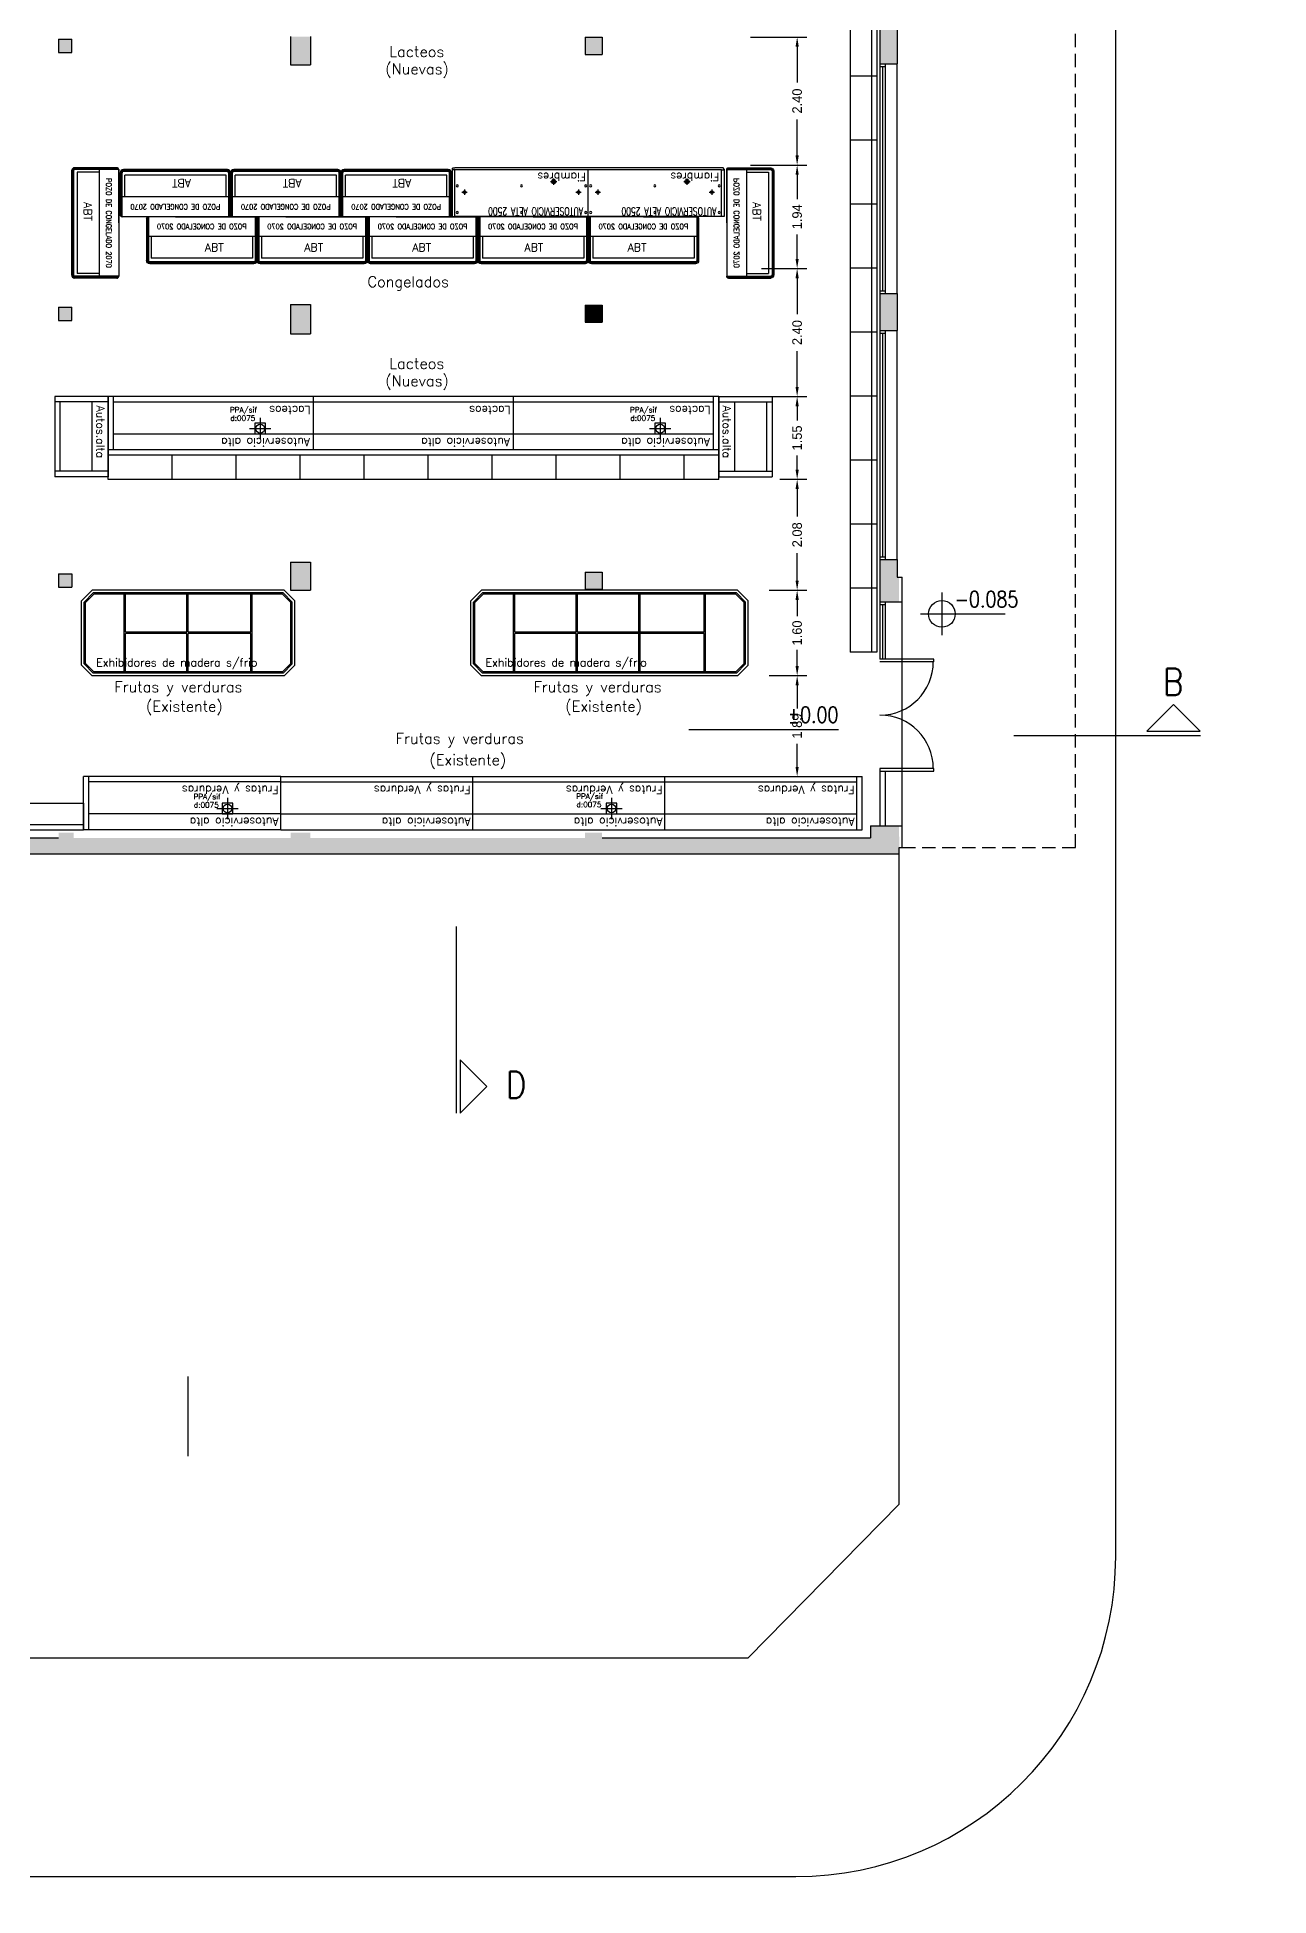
# Model space of a CAD drawing. Header units: metres. Extents: x 95 to 486, y 2972 to 3465.
# Drawn here: x 220.64 to 243.74, y 3177.5 to 3212.34 of the extents above; entities that cross this region are included whole.
import ezdxf
from ezdxf.enums import TextEntityAlignment as Align

# ---------------------------------------------------------------- set-up
doc = ezdxf.new("R2010")
doc.units = ezdxf.units.M
doc.linetypes.add('HIDDEN', pattern=[0.375, 0.25, -0.125])
for name, color, linetype in [('0_HOJA-CARATULA', 7, 'Continuous'), ('0_MUROS', 7, 'Continuous'), ('0_PUERTAS-VENTANAS', 3, 'Continuous'), ('C_COTAS', 5, 'Continuous'), ('E_EQUIPAMIENTO', 1, 'Continuous'), ('E_EXHIBIDORAS', 1, 'Continuous'), ('E_GONDOLAS', 1, 'Continuous'), ('I_CAÑEROS', 6, 'Continuous'), ('I_DESAGUES', 224, 'Continuous'), ('T_TEXTOS', 3, 'Continuous'), ('T_TEXTOS-EQUIPAMIENTO', 5, 'Continuous')]:
    doc.layers.add(name, color=color, linetype=linetype)
doc.styles.add('ROMANS', font='romans.shx', dxfattribs={"width": 0.8, "height": 0.15})
doc.styles.add('ROMANS20', font='romans.shx', dxfattribs={"width": 0.9, "height": 2})
doc.dimstyles.new('STANDARD$0', dxfattribs={"dimtxt": 0.2, "dimasz": 0.18, "dimexe": 0.18, "dimexo": 0.0625, "dimgap": 0.09, "dimtad": 0, "dimzin": 0, "dimdsep": 46, "dimtxsty": 'ROMANS', "dimblk": 'OBLIQUE', "dimsah": 1, "dimcen": 0.09, "dimse1": 1, "dimse2": 1, "dimadec": 0, "dimazin": 0, "dimtfac": 1, "dimtofl": 0, "dimtmove": 0, "dimatfit": 3, "dimldrblk": 'OBLIQUE', "dimfxl": 1, "dimtolj": 1, "dimtzin": 0, "dimarcsym": 0})

# ---------------------------------------------------------------- blocks, each defined once
blk = doc.blocks.new('*D181')
at = {"layer": 'C_COTAS', "color": 0, "lineweight": -2, "transparency": 16777216}
for p, q in [((234.02, 3212.344), (235.073, 3212.344)), ((234.893, 3212.164), (234.893, 3211.489)), ((234.893, 3210.124), (234.893, 3210.799)), ((234.02, 3209.944), (235.073, 3209.944))]:
    blk.add_line(p, q, dxfattribs=at)
at = {"layer": 'C_COTAS', "color": 0, "transparency": 16777216}
for points in [[(234.863, 3212.164), (234.923, 3212.164), (234.893, 3212.344)], [(234.863, 3210.124), (234.923, 3210.124), (234.893, 3209.944)]]:
    blk.add_solid(points, dxfattribs=at)
at = {"layer": 'DEFPOINTS', "color": 0, "transparency": 16777216}
for p in [(233.957, 3212.344), (233.957, 3209.944), (234.893, 3209.944)]:
    blk.add_point(p, dxfattribs=at)
at = {"layer": 'C_COTAS', "color": 0, "transparency": 16777216, "insert": (234.893, 3211.144), "char_height": 0.18, "attachment_point": 5, "rotation": 90}
blk.add_mtext('\\A1;2.40', dxfattribs=at)
blk = doc.blocks.new('*D182')
at = {"layer": 'C_COTAS', "color": 0, "lineweight": -2, "transparency": 16777216}
for p, q in [((234.225, 3209.944), (235.073, 3209.944)), ((234.893, 3209.764), (234.893, 3209.304)), ((234.893, 3208.184), (234.893, 3208.644)), ((234.225, 3208.004), (235.073, 3208.004))]:
    blk.add_line(p, q, dxfattribs=at)
at = {"layer": 'C_COTAS', "color": 0, "transparency": 16777216}
for points in [[(234.863, 3209.764), (234.923, 3209.764), (234.893, 3209.944)], [(234.863, 3208.184), (234.923, 3208.184), (234.893, 3208.004)]]:
    blk.add_solid(points, dxfattribs=at)
at = {"layer": 'DEFPOINTS', "color": 0, "transparency": 16777216}
for p in [(234.162, 3209.944), (234.162, 3208.004), (234.893, 3208.004)]:
    blk.add_point(p, dxfattribs=at)
at = {"layer": 'C_COTAS', "color": 0, "transparency": 16777216, "insert": (234.893, 3208.974), "char_height": 0.18, "attachment_point": 5, "rotation": 90}
blk.add_mtext('\\A1;1.94', dxfattribs=at)
blk = doc.blocks.new('*D183')
at = {"layer": 'C_COTAS', "color": 0, "lineweight": -2, "transparency": 16777216}
for p, q in [((234.225, 3208.004), (235.073, 3208.004)), ((234.893, 3207.824), (234.893, 3207.149)), ((234.893, 3205.784), (234.893, 3206.459)), ((234.02, 3205.604), (235.073, 3205.604))]:
    blk.add_line(p, q, dxfattribs=at)
at = {"layer": 'C_COTAS', "color": 0, "transparency": 16777216}
for points in [[(234.863, 3207.824), (234.923, 3207.824), (234.893, 3208.004)], [(234.863, 3205.784), (234.923, 3205.784), (234.893, 3205.604)]]:
    blk.add_solid(points, dxfattribs=at)
at = {"layer": 'DEFPOINTS', "color": 0, "transparency": 16777216}
for p in [(234.162, 3208.004), (233.957, 3205.604), (234.893, 3205.604)]:
    blk.add_point(p, dxfattribs=at)
at = {"layer": 'C_COTAS', "color": 0, "transparency": 16777216, "insert": (234.893, 3206.804), "char_height": 0.18, "attachment_point": 5, "rotation": 90}
blk.add_mtext('\\A1;2.40', dxfattribs=at)
blk = doc.blocks.new('*D184')
at = {"layer": 'C_COTAS', "color": 0, "lineweight": -2, "transparency": 16777216}
for p, q in [((234.57, 3204.054), (235.073, 3204.054)), ((234.893, 3203.874), (234.893, 3203.359)), ((234.893, 3202.154), (234.893, 3202.669)), ((234.37, 3201.974), (235.073, 3201.974))]:
    blk.add_line(p, q, dxfattribs=at)
at = {"layer": 'C_COTAS', "color": 0, "transparency": 16777216}
for points in [[(234.863, 3203.874), (234.923, 3203.874), (234.893, 3204.054)], [(234.863, 3202.154), (234.923, 3202.154), (234.893, 3201.974)]]:
    blk.add_solid(points, dxfattribs=at)
at = {"layer": 'DEFPOINTS', "color": 0, "transparency": 16777216}
for p in [(234.507, 3204.054), (234.307, 3201.974), (234.893, 3201.974)]:
    blk.add_point(p, dxfattribs=at)
at = {"layer": 'C_COTAS', "color": 0, "transparency": 16777216, "insert": (234.893, 3203.014), "char_height": 0.18, "attachment_point": 5, "rotation": 90}
blk.add_mtext('\\A1;2.08', dxfattribs=at)
blk = doc.blocks.new('*D185')
at = {"layer": 'C_COTAS', "color": 0, "lineweight": -2, "transparency": 16777216}
for p, q in [((234.37, 3200.374), (235.073, 3200.374)), ((234.893, 3200.194), (234.893, 3199.759)), ((234.893, 3198.664), (234.893, 3199.099)), ((234.37, 3198.484), (235.073, 3198.484))]:
    blk.add_line(p, q, dxfattribs=at)
at = {"layer": 'C_COTAS', "color": 0, "transparency": 16777216}
for points in [[(234.863, 3200.194), (234.923, 3200.194), (234.893, 3200.374)], [(234.863, 3198.664), (234.923, 3198.664), (234.893, 3198.484)]]:
    blk.add_solid(points, dxfattribs=at)
at = {"layer": 'DEFPOINTS', "color": 0, "transparency": 16777216}
for p in [(234.307, 3200.374), (234.307, 3198.484), (234.893, 3198.484)]:
    blk.add_point(p, dxfattribs=at)
at = {"layer": 'C_COTAS', "color": 0, "transparency": 16777216, "insert": (234.893, 3199.429), "char_height": 0.18, "attachment_point": 5, "rotation": 90}
blk.add_mtext('\\A1;1.89', dxfattribs=at)
blk = doc.blocks.new('*D186')
at = {"layer": 'C_COTAS', "color": 0, "lineweight": -2, "transparency": 16777216}
for p, q in [((234.37, 3201.974), (235.073, 3201.974)), ((234.893, 3201.794), (234.893, 3201.489)), ((234.893, 3200.554), (234.893, 3200.859)), ((234.37, 3200.374), (235.073, 3200.374))]:
    blk.add_line(p, q, dxfattribs=at)
at = {"layer": 'C_COTAS', "color": 0, "transparency": 16777216}
for points in [[(234.863, 3201.794), (234.923, 3201.794), (234.893, 3201.974)], [(234.863, 3200.554), (234.923, 3200.554), (234.893, 3200.374)]]:
    blk.add_solid(points, dxfattribs=at)
at = {"layer": 'DEFPOINTS', "color": 0, "transparency": 16777216}
for p in [(234.307, 3201.974), (234.307, 3200.374), (234.893, 3200.374)]:
    blk.add_point(p, dxfattribs=at)
at = {"layer": 'C_COTAS', "color": 0, "transparency": 16777216, "insert": (234.893, 3201.174), "char_height": 0.18, "attachment_point": 5, "rotation": 90}
blk.add_mtext('\\A1;1.60', dxfattribs=at)
blk = doc.blocks.new('*D188')
at = {"layer": 'C_COTAS', "color": 0, "lineweight": -2, "transparency": 16777216}
for p, q in [((234.02, 3205.604), (235.073, 3205.604)), ((234.893, 3205.424), (234.893, 3205.159)), ((234.893, 3204.234), (234.893, 3204.499)), ((234.57, 3204.054), (235.073, 3204.054))]:
    blk.add_line(p, q, dxfattribs=at)
at = {"layer": 'C_COTAS', "color": 0, "transparency": 16777216}
for points in [[(234.863, 3205.424), (234.923, 3205.424), (234.893, 3205.604)], [(234.863, 3204.234), (234.923, 3204.234), (234.893, 3204.054)]]:
    blk.add_solid(points, dxfattribs=at)
at = {"layer": 'DEFPOINTS', "color": 0, "transparency": 16777216}
for p in [(233.957, 3205.604), (234.507, 3204.054), (234.893, 3204.054)]:
    blk.add_point(p, dxfattribs=at)
at = {"layer": 'C_COTAS', "color": 0, "transparency": 16777216, "insert": (234.893, 3204.829), "char_height": 0.18, "attachment_point": 5, "rotation": 90}
blk.add_mtext('\\A1;1.55', dxfattribs=at)
blk = doc.blocks.new('Pozo de congelado')
at = {"layer": 'E_EXHIBIDORAS'}
for p, q in [((-83.47, 76.434), (-83.47, 75.646)), ((-83.452, 76.434), (-83.452, 75.646)), ((-83.435, 76.469), (-81.435, 76.469)), ((-81.417, 76.434), (-81.417, 75.646)), ((-81.4, 76.434), (-81.4, 75.646)), ((-83.41, 75.604), (-81.46, 75.604)), ((-83.41, 75.586), (-81.46, 75.586))]:
    blk.add_line(p, q, dxfattribs=at)
at = {"layer": 'E_EXHIBIDORAS', "color": 2}
for p, q in [((-83.435, 76.469), (-83.435, 75.646)), ((-81.435, 76.469), (-81.435, 75.646)), ((-83.435, 76.099), (-81.435, 76.099)), ((-83.385, 76.099), (-83.385, 75.689)), ((-81.485, 76.099), (-81.485, 75.689)), ((-83.41, 75.621), (-81.46, 75.621)), ((-83.385, 75.689), (-81.485, 75.689))]:
    blk.add_line(p, q, dxfattribs=at)
at = {"layer": 'E_EXHIBIDORAS'}
for centre, radius, start, end in [((-83.435, 76.434), 0.035, 90, 180), ((-83.435, 76.434), 0.0175, 90, 180), ((-81.435, 76.434), 0.035, 0, 90), ((-81.435, 76.434), 0.0175, 0, 90), ((-83.41, 75.646), 0.06, 180, 270), ((-83.41, 75.646), 0.0425, 180, 270), ((-81.46, 75.646), 0.0425, 270, 0), ((-81.46, 75.646), 0.06, 270, 0)]:
    blk.add_arc(centre, radius, start, end, dxfattribs=at)
at = {"layer": 'E_EXHIBIDORAS', "color": 2}
for centre, start, end in [((-83.41, 75.646), 180, 270), ((-81.46, 75.646), 270, 0)]:
    blk.add_arc(centre, 0.025, start, end, dxfattribs=at)
at = {"layer": 'E_GONDOLAS'}
for q in [(-83.435, 76.469), (-83.435, 76.469), (-81.435, 76.469), (-81.435, 76.469)]:
    blk.add_line((-82.435, 76.469), q, dxfattribs=at)
at = {"layer": 'E_EXHIBIDORAS', "color": 5, "style": 'ROMANS20', "width": 0.9}
blk.add_text('POZO DE CONGELADO 2070', height=0.1, dxfattribs=at).set_placement((-82.435, 76.284), align=Align.MIDDLE)
blk = doc.blocks.new('Pozos de congelado autocontenido')
at = {"layer": 'I_CAÑEROS', "rotation": 90}
blk.add_blockref('Pozo de congelado', (2039.687, 1520.811), dxfattribs=at)
blk = doc.blocks.new('h250')
at = {"layer": 'E_EXHIBIDORAS'}
blk.add_hatch(color=256, dxfattribs=at).paths.add_polyline_path([(1482699.124, 4422584.561, 1), (1482699.044, 4422584.561, 1)])
blk.add_hatch(color=256, dxfattribs=at).paths.add_polyline_path([(1482699.124, 4422584.561, 1), (1482699.044, 4422584.561, 1)])
blk.add_hatch(color=256, dxfattribs=at).paths.add_polyline_path([(1482699.124, 4422584.561, 1), (1482699.044, 4422584.561, 1)])
for p, q in [((1482698.437, 4422585.216), (1482700.937, 4422585.216)), ((1482698.437, 4422585.216), (1482698.437, 4422584.338)), ((1482700.937, 4422585.216), (1482700.937, 4422584.338)), ((1482699.144, 4422584.561), (1482699.024, 4422584.561)), ((1482699.084, 4422584.501), (1482699.084, 4422584.621)), ((1482698.437, 4422584.338), (1482700.937, 4422584.338)), ((1482698.437, 4422584.301), (1482700.937, 4422584.301))]:
    blk.add_line(p, q, dxfattribs=at)
at = {"layer": 'E_EXHIBIDORAS', "color": 5}
for p, q in [((1482698.665, 4422584.76), (1482698.565, 4422584.76)), ((1482698.615, 4422584.71), (1482698.615, 4422584.81)), ((1482700.808, 4422584.76), (1482700.708, 4422584.76)), ((1482700.758, 4422584.71), (1482700.758, 4422584.81))]:
    blk.add_line(p, q, dxfattribs=at)
for points in [[(1482698.462, 4422585.139, 1), (1482698.502, 4422585.139, 1)], [(1482699.667, 4422585.139, 1), (1482699.707, 4422585.139, 1)], [(1482700.871, 4422585.139, 1), (1482700.911, 4422585.139, 1)], [(1482698.462, 4422584.641, 1), (1482698.502, 4422584.641, 1)], [(1482699.667, 4422584.641, 1), (1482699.707, 4422584.641, 1)], [(1482700.871, 4422584.641, 1), (1482700.911, 4422584.641, 1)]]:
    blk.add_lwpolyline(points, format="xyb", close=True, dxfattribs=at)
for centre in [(1482698.615, 4422584.76), (1482700.758, 4422584.76)]:
    blk.add_circle(centre, 0.025, dxfattribs=at)
at = {"layer": 'E_EXHIBIDORAS'}
blk.add_circle((1482699.084, 4422584.561), 0.04, dxfattribs=at)
blk.add_circle((1482699.084, 4422584.561), 0.04, dxfattribs=at)
blk.add_circle((1482699.084, 4422584.561), 0.04, dxfattribs=at)
at = {"layer": 'E_EXHIBIDORAS', "color": 5, "style": 'ROMANS20', "width": 0.7}
blk.add_text('AUTOSERVICIO ALTA 2500', height=0.15, dxfattribs=at).set_placement((1482698.532, 4422585.044))
blk = doc.blocks.new('Autoservicio alta 2500 cuerpo')
at = {"layer": 'E_EXHIBIDORAS'}
blk.add_blockref('h250', (-1482700.937, -4422585.216), dxfattribs=at)
blk = doc.blocks.new('autoservicio alta lateral')
at = {"layer": 'E_EXHIBIDORAS'}
for p, q in [((-0.052, 0), (0, 0)), ((-0.052, -0.885), (-0.052, 0)), ((0, -0.877), (-0.052, -0.877)), ((-0.052, -0.885), (-0.03, -0.914)), ((-0.03, -0.914), (0, -0.914))]:
    blk.add_line(p, q, dxfattribs=at)

msp = doc.modelspace()

# ---------------------------------------------------------------- hatches: boundary and pattern name
at = {"layer": '0_MUROS'}
h = msp.add_hatch(color=256, dxfattribs=at)
h.paths.add_polyline_path([(221.2961, 3217.3136), (221.0461, 3217.3136), (221.0461, 3217.0636), (221.2961, 3217.0636)])
h.paths.add_polyline_path([(231.2361, 3212.3386), (230.9161, 3212.3386), (230.9161, 3212.0186), (231.2361, 3212.0186)])
h.paths.add_polyline_path([(221.2961, 3212.3036), (221.0461, 3212.3036), (221.0461, 3212.0536), (221.2961, 3212.0536)])
h.paths.add_polyline_path([(221.2961, 3207.2836), (221.0461, 3207.2836), (221.0461, 3207.0336), (221.2961, 3207.0336)])
h = msp.add_hatch(color=256, dxfattribs=at)
h.paths.add_polyline_path([(236.7661, 3217.5386), (236.4461, 3217.5386), (236.4461, 3216.8386), (236.7661, 3216.8386)])
h.paths.add_polyline_path([(236.7661, 3212.5386), (236.4461, 3212.5386), (236.4461, 3211.8386), (236.7661, 3211.8386)])
h.paths.add_polyline_path([(236.7661, 3207.5386), (236.4461, 3207.5386), (236.4461, 3206.8436), (236.7661, 3206.8436)])
h.paths.add_polyline_path([(236.8017, 3202.2186), (236.7661, 3202.2186), (236.7661, 3202.5486), (236.4461, 3202.5486), (236.4461, 3201.7586), (236.8021, 3201.7586)])
h = msp.add_hatch(color=256, dxfattribs=at)
h.paths.add_polyline_path([(225.7661, 3212.3536), (225.3961, 3212.3536), (225.3961, 3211.8236), (225.7661, 3211.8236)])
h.paths.add_polyline_path([(225.3961, 3207.1136), (225.3961, 3206.7811), (225.7318, 3206.7811), (225.7318, 3207.1136)])
h.paths.add_polyline_path([(225.7318, 3207.2136), (225.7318, 3207.3336), (225.3961, 3207.3336), (225.3961, 3207.2136)])
h.paths.add_polyline_path([(225.7661, 3207.1136), (225.7318, 3207.1136), (225.7318, 3206.7811), (225.7661, 3206.7811)])
h.paths.add_polyline_path([(225.7318, 3207.2136), (225.7661, 3207.2136), (225.7661, 3207.3336), (225.7318, 3207.3336)])
h.paths.add_polyline_path([(225.3961, 3202.5036), (225.3961, 3201.9736), (225.7661, 3201.9736), (225.7661, 3202.5036)])
h.paths.add_polyline_path([(225.7661, 3207.1136), (225.7661, 3207.2136), (225.3961, 3207.2136), (225.3961, 3207.1136)])
h.paths.add_polyline_path([(223.9279, 3199.8054), (226.7565, 3199.8054), (226.7565, 3200.2054), (223.9279, 3200.2054)], flags=9)
for points in [[(231.2361, 3207.3186), (230.9161, 3207.3186), (230.9161, 3206.9986), (231.2361, 3206.9986)], [(216.9861, 3197.0336), (236.8061, 3197.0336), (236.8057, 3197.5586), (236.2661, 3197.5586), (236.2661, 3197.3336), (231.2361, 3197.3336), (231.2361, 3197.4336), (230.9161, 3197.4336), (230.9161, 3197.3336), (225.7661, 3197.3336), (225.7661, 3197.4336), (225.3961, 3197.4336), (225.3961, 3197.3336), (221.3263, 3197.3336), (221.3263, 3197.4336), (221.0461, 3197.4336), (221.0461, 3197.3336), (217.1361, 3197.3336), (217.1361, 3197.4336), (216.8061, 3197.4336), (216.8061, 3197.3136), (216.5561, 3197.3136), (216.5561, 3197.0136), (216.6861, 3197.0136), (216.6861, 3192.5736), (216.5561, 3192.5736), (216.5561, 3192.2736), (216.6861, 3192.2736), (216.6861, 3182.5986), (216.5561, 3182.5986), (216.5561, 3182.3586), (216.5261, 3182.3586), (216.5261, 3182.2336), (216.6961, 3182.2336), (216.6961, 3181.9636), (216.9861, 3181.9636)]]:
    msp.add_hatch(color=256, dxfattribs=at).paths.add_polyline_path(points)
h = msp.add_hatch(color=256, dxfattribs=at)
h.paths.add_polyline_path([(221.2961, 3202.2836), (221.0461, 3202.2836), (221.0461, 3202.0336), (221.2961, 3202.0336)])
h.paths.add_polyline_path([(231.2361, 3202.3136), (230.9161, 3202.3136), (230.9161, 3201.9936), (231.2361, 3201.9936)])

# ---------------------------------------------------------------- linework, layer by layer
at = {"layer": '0_HOJA-CARATULA'}
msp.add_line((223.4685, 3187.236), (223.4685, 3185.7432), dxfattribs=at)
msp.add_circle((196.2281, 3222.4589), 101.1095, dxfattribs=at)
at = {"layer": '0_MUROS', "color": 4}
for p, q in [((240.8661, 3183.8636), (240.8661, 3258.5823)), ((138.4561, 3177.8636), (234.8661, 3177.8636))]:
    msp.add_line(p, q, dxfattribs=at)
at = {"layer": '0_MUROS', "color": 2, "linetype": 'HIDDEN'}
for p, q in [((240.1111, 3197.1536), (240.1111, 3232.4336)), ((236.8611, 3197.1536), (240.1111, 3197.1536))]:
    msp.add_line(p, q, dxfattribs=at)
at = {"layer": '0_MUROS'}
for p, q in [((225.3961, 3212.3536), (225.3961, 3211.8236)), ((225.7661, 3212.3536), (225.7661, 3211.8236)), ((230.9161, 3212.3386), (230.9161, 3212.0186)), ((230.9161, 3212.3386), (231.2361, 3212.3386)), ((231.2361, 3212.3386), (231.2361, 3212.0186)), ((236.4461, 3212.5386), (236.4461, 3211.8386)), ((236.7661, 3212.5386), (236.7661, 3211.8386)), ((221.0461, 3212.3036), (221.2961, 3212.3036)), ((221.0461, 3212.3036), (221.0461, 3212.0536)), ((221.0461, 3212.0536), (221.2961, 3212.0536)), ((221.2961, 3212.0536), (221.2961, 3212.3036)), ((230.9161, 3212.0186), (231.2361, 3212.0186)), ((225.3961, 3211.8236), (225.7661, 3211.8236)), ((236.4461, 3211.8386), (236.7661, 3211.8386)), ((236.4461, 3211.8386), (236.7661, 3211.8386)), ((236.4461, 3207.5386), (236.4461, 3206.8436)), ((236.4461, 3207.5386), (236.7661, 3207.5386)), ((236.7661, 3207.5386), (236.7661, 3206.8436)), ((221.0461, 3207.2836), (221.0461, 3207.0336)), ((221.0461, 3207.2836), (221.2961, 3207.2836)), ((221.0461, 3207.2836), (221.2961, 3207.2836)), ((221.2961, 3207.0336), (221.2961, 3207.2836)), ((225.3961, 3207.3336), (225.3961, 3206.7811)), ((225.3961, 3207.3336), (225.7661, 3207.3336)), ((225.7661, 3207.3336), (225.7661, 3206.7811)), ((230.9161, 3207.3186), (230.9161, 3206.9986)), ((230.9161, 3207.3186), (231.2361, 3207.3186)), ((231.2361, 3207.3186), (231.2361, 3206.9986)), ((221.0461, 3207.0336), (221.2961, 3207.0336)), ((225.3961, 3206.7811), (225.7661, 3206.7811)), ((230.9161, 3206.9986), (231.2361, 3206.9986)), ((236.4461, 3206.8436), (236.7661, 3206.8436)), ((221.0461, 3202.2836), (221.2961, 3202.2836)), ((221.0461, 3202.2836), (221.0461, 3202.0336)), ((221.2961, 3202.2836), (221.2961, 3202.0336)), ((225.3961, 3202.5036), (225.3961, 3201.9736)), ((225.3961, 3202.5036), (225.7661, 3202.5036)), ((225.7661, 3202.5036), (225.7661, 3201.9736)), ((230.9161, 3202.3136), (231.2361, 3202.3136)), ((230.9161, 3202.3136), (230.9161, 3201.9936)), ((231.2361, 3202.3136), (231.2361, 3201.9936)), ((236.4461, 3202.5486), (236.7661, 3202.5486)), ((236.4461, 3202.5486), (236.4461, 3201.7586)), ((236.7661, 3202.5486), (236.7661, 3202.2186)), ((221.0461, 3202.0336), (221.2961, 3202.0336)), ((225.3961, 3201.9736), (225.7661, 3201.9736)), ((230.9161, 3201.9936), (231.2361, 3201.9936)), ((236.7661, 3202.2186), (236.8611, 3202.2186)), ((236.8611, 3201.7586), (236.8611, 3202.2186)), ((236.4461, 3201.7586), (236.8611, 3201.7586)), ((236.2661, 3197.5586), (236.2661, 3197.3336)), ((236.2661, 3197.5586), (236.8611, 3197.5586)), ((236.8611, 3197.1536), (236.8611, 3197.5586)), ((216.9861, 3197.0336), (236.8061, 3197.0336)), ((217.1361, 3197.3336), (221.0461, 3197.3336)), ((231.2361, 3197.3336), (236.2661, 3197.3336)), ((236.8061, 3197.1536), (236.8611, 3197.1536)), ((236.8061, 3197.0336), (236.8061, 3197.1536))]:
    msp.add_line(p, q, dxfattribs=at)
at = {"layer": '0_MUROS', "color": 2}
for p, q in [((236.7661, 3207.5386), (236.7661, 3211.8386)), ((236.7661, 3202.5486), (236.7661, 3206.8436)), ((236.8611, 3197.5586), (236.8611, 3201.7586))]:
    msp.add_line(p, q, dxfattribs=at)
at = {"layer": '0_MUROS', "color": 5}
for p, q in [((236.8061, 3184.8436), (236.8061, 3197.0336)), ((236.8061, 3184.8436), (233.9761, 3181.9636)), ((216.9861, 3181.9636), (233.9761, 3181.9636))]:
    msp.add_line(p, q, dxfattribs=at)
at = {"layer": '0_MUROS', "color": 4}
msp.add_arc((234.8661, 3183.8636), 6, 270, 0, dxfattribs=at)
at = {"layer": '0_PUERTAS-VENTANAS'}
for p, q in [((236.4461, 3211.8386), (236.4461, 3207.5386)), ((236.4461, 3211.7886), (236.5461, 3211.7886)), ((236.4961, 3211.7886), (236.4961, 3207.5886)), ((236.5461, 3211.8386), (236.5461, 3207.5386)), ((236.4461, 3207.5886), (236.5461, 3207.5886)), ((236.4461, 3206.8436), (236.4461, 3202.5486)), ((236.4461, 3206.7936), (236.5461, 3206.7936)), ((236.4961, 3206.7936), (236.4961, 3202.5986)), ((236.5461, 3206.8436), (236.5461, 3202.5486)), ((236.4461, 3202.5986), (236.5461, 3202.5986)), ((236.4461, 3201.7586), (236.4461, 3200.6839)), ((236.4461, 3201.7086), (236.5461, 3201.7086)), ((236.4961, 3201.7086), (236.4961, 3200.6839)), ((236.5461, 3201.7586), (236.5461, 3200.6839)), ((237.4546, 3200.6839), (236.4461, 3200.6839)), ((237.4546, 3200.6339), (236.4461, 3200.6339)), ((237.4546, 3200.6339), (237.4546, 3200.6839)), ((236.4461, 3198.6339), (236.4461, 3197.5586)), ((237.4546, 3198.6339), (236.4461, 3198.6339)), ((236.4461, 3198.5839), (236.5461, 3198.5839)), ((236.4546, 3198.5839), (237.4546, 3198.5839)), ((236.5461, 3198.5839), (236.5461, 3197.5586)), ((237.4546, 3198.5839), (237.4546, 3198.6339))]:
    msp.add_line(p, q, dxfattribs=at)
at = {"layer": '0_PUERTAS-VENTANAS', "color": 5}
for centre, start, end in [((236.4461, 3200.6339), 270, 0), ((236.4461, 3198.6339), 0, 90)]:
    msp.add_arc(centre, 1, start, end, dxfattribs=at)
at = {"layer": 'C_COTAS', "color": 3}
for p, q in [((237.6074, 3201.931), (237.6074, 3201.131)), ((237.2074, 3201.531), (238.7958, 3201.531)), ((232.8636, 3199.3658), (235.6695, 3199.3658)), ((232.8636, 3199.3658), (235.6695, 3199.3658))]:
    msp.add_line(p, q, dxfattribs=at)
at = {"layer": 'C_COTAS', "color": 5}
for p, q in [((241.9502, 3199.8353), (241.4502, 3199.3353)), ((241.9502, 3199.8353), (242.4502, 3199.3353)), ((238.9534, 3199.2549), (242.4534, 3199.2549)), ((241.4502, 3199.3353), (242.4502, 3199.3353)), ((228.4972, 3195.6722), (228.4972, 3192.1722)), ((229.0776, 3192.6754), (228.5776, 3193.1754)), ((228.5776, 3193.1754), (228.5776, 3192.1754)), ((229.0776, 3192.6754), (228.5776, 3192.1754))]:
    msp.add_line(p, q, dxfattribs=at)
at = {"layer": 'C_COTAS', "color": 3}
msp.add_circle((237.6074, 3201.531), 0.25, dxfattribs=at)
at = {"layer": 'E_EQUIPAMIENTO', "color": 2}
for p, q in [((221.6761, 3201.9736), (221.4761, 3201.7736)), ((221.6968, 3201.9236), (221.5261, 3201.7529)), ((225.2761, 3201.9736), (221.6761, 3201.9736)), ((225.2554, 3201.9236), (221.6968, 3201.9236)), ((225.4261, 3201.7529), (225.2554, 3201.9236)), ((225.4761, 3201.7736), (225.2761, 3201.9736)), ((228.9761, 3201.9736), (228.7761, 3201.7736)), ((228.9968, 3201.9236), (228.8261, 3201.7529)), ((233.7761, 3201.9736), (228.9761, 3201.9736)), ((233.7554, 3201.9236), (228.9968, 3201.9236)), ((233.9261, 3201.7529), (233.7554, 3201.9236)), ((233.9761, 3201.7736), (233.7761, 3201.9736)), ((221.4761, 3200.5736), (221.4761, 3201.7736)), ((221.5261, 3200.5943), (221.5261, 3201.7529)), ((225.4261, 3200.5943), (225.4261, 3201.7529)), ((225.4761, 3200.5736), (225.4761, 3201.7736)), ((228.7761, 3200.5736), (228.7761, 3201.7736)), ((228.8261, 3200.5943), (228.8261, 3201.7529)), ((233.9261, 3200.5943), (233.9261, 3201.7529)), ((233.9761, 3200.5736), (233.9761, 3201.7736)), ((221.6761, 3200.3736), (221.4761, 3200.5736)), ((221.6968, 3200.4236), (221.5261, 3200.5943)), ((225.4261, 3200.5943), (225.2554, 3200.4236)), ((225.4761, 3200.5736), (225.2761, 3200.3736)), ((228.9761, 3200.3736), (228.7761, 3200.5736)), ((228.9968, 3200.4236), (228.8261, 3200.5943)), ((233.9261, 3200.5943), (233.7554, 3200.4236)), ((233.9761, 3200.5736), (233.7761, 3200.3736)), ((225.2761, 3200.3736), (221.6761, 3200.3736)), ((225.2554, 3200.4236), (221.6968, 3200.4236)), ((233.7761, 3200.3736), (228.9761, 3200.3736)), ((233.7554, 3200.4236), (228.9968, 3200.4236))]:
    msp.add_line(p, q, dxfattribs=at)
at = {"layer": 'E_EQUIPAMIENTO'}
for p, q in [((221.7072, 3201.8986), (221.5511, 3201.7426)), ((225.245, 3201.8986), (221.7072, 3201.8986)), ((222.2761, 3200.4486), (222.2761, 3201.8986)), ((222.3011, 3201.1861), (222.3011, 3201.8986)), ((223.4511, 3201.1861), (223.4511, 3201.8986)), ((223.4761, 3201.1861), (223.4761, 3201.8986)), ((224.6511, 3201.1861), (224.6511, 3201.8986)), ((224.6761, 3200.4486), (224.6761, 3201.8986)), ((225.4011, 3201.7426), (225.245, 3201.8986)), ((229.0072, 3201.8986), (228.8511, 3201.7426)), ((233.745, 3201.8986), (229.0072, 3201.8986)), ((229.5761, 3200.4486), (229.5761, 3201.8986)), ((229.6011, 3201.1861), (229.6011, 3201.8986)), ((230.7511, 3201.1861), (230.7511, 3201.8986)), ((230.7761, 3201.1861), (230.7761, 3201.8986)), ((231.9261, 3201.1861), (231.9261, 3201.8986)), ((231.9511, 3201.1861), (231.9511, 3201.8986)), ((233.1511, 3201.1861), (233.1511, 3201.8986)), ((233.1761, 3200.4486), (233.1761, 3201.8986)), ((233.9011, 3201.7426), (233.745, 3201.8986)), ((221.5511, 3200.6047), (221.5511, 3201.7426)), ((225.4011, 3200.6047), (225.4011, 3201.7426)), ((228.8511, 3200.6047), (228.8511, 3201.7426)), ((233.9011, 3200.6047), (233.9011, 3201.7426)), ((223.4511, 3201.1861), (222.3011, 3201.1861)), ((224.6511, 3201.1861), (223.4761, 3201.1861)), ((230.7511, 3201.1861), (229.6011, 3201.1861)), ((233.1511, 3201.1861), (230.7761, 3201.1861)), ((222.3011, 3200.4486), (222.3011, 3201.1611)), ((223.4511, 3201.1611), (222.3011, 3201.1611)), ((223.4511, 3200.4486), (223.4511, 3201.1611)), ((223.4761, 3200.4486), (223.4761, 3201.1611)), ((224.6511, 3201.1611), (223.4761, 3201.1611)), ((224.6511, 3200.4486), (224.6511, 3201.1611)), ((229.6011, 3200.4486), (229.6011, 3201.1611)), ((230.7511, 3201.1611), (229.6011, 3201.1611)), ((230.7511, 3200.4486), (230.7511, 3201.1611)), ((233.1511, 3201.1611), (230.7761, 3201.1611)), ((230.7761, 3200.4486), (230.7761, 3201.1611)), ((231.9261, 3200.4486), (231.9261, 3201.1611)), ((231.9511, 3200.4486), (231.9511, 3201.1611)), ((233.1511, 3200.4486), (233.1511, 3201.1611)), ((221.7072, 3200.4486), (221.5511, 3200.6047)), ((225.4011, 3200.6047), (225.245, 3200.4486)), ((229.0072, 3200.4486), (228.8511, 3200.6047)), ((233.9011, 3200.6047), (233.745, 3200.4486)), ((225.245, 3200.4486), (221.7072, 3200.4486)), ((233.745, 3200.4486), (229.0072, 3200.4486))]:
    msp.add_line(p, q, dxfattribs=at)
at = {"layer": 'E_GONDOLAS'}
for p, q in [((235.8871, 3218.8122), (235.8871, 3200.8122)), ((236.2871, 3218.8122), (236.2871, 3200.8122)), ((236.3871, 3218.8122), (236.3871, 3200.8122)), ((236.3871, 3211.6122), (235.8871, 3211.6122)), ((236.3871, 3210.4122), (235.8871, 3210.4122)), ((236.3871, 3209.2122), (235.8871, 3209.2122)), ((236.3871, 3208.0122), (235.8871, 3208.0122)), ((236.3871, 3206.8122), (235.8871, 3206.8122)), ((220.9761, 3205.6036), (220.9761, 3204.1036)), ((221.9761, 3205.6036), (220.9761, 3205.6036)), ((221.9761, 3205.5036), (220.9761, 3205.5036)), ((221.0761, 3204.2036), (221.0761, 3205.5036)), ((221.6761, 3204.2036), (221.6761, 3205.5036)), ((221.9761, 3204.6036), (221.9761, 3205.6036)), ((233.4261, 3205.6036), (221.9761, 3205.6036)), ((221.9761, 3205.6036), (221.9761, 3204.1036)), ((222.0761, 3204.6036), (222.0761, 3205.6036)), ((222.0761, 3205.5036), (233.3261, 3205.5036)), ((225.8261, 3204.6036), (225.8261, 3205.6036)), ((229.5761, 3204.6036), (229.5761, 3205.6036)), ((233.3261, 3204.6036), (233.3261, 3205.6036)), ((233.4261, 3204.6036), (233.4261, 3205.6036)), ((233.4261, 3204.6036), (233.4261, 3205.6036)), ((233.4261, 3204.6408), (233.4261, 3205.6036)), ((233.4261, 3205.6036), (233.4261, 3204.1036)), ((233.4261, 3205.6036), (234.4261, 3205.6036)), ((233.4261, 3205.5036), (234.4261, 3205.5036)), ((233.7261, 3204.2036), (233.7261, 3205.5036)), ((234.3261, 3204.2036), (234.3261, 3205.5036)), ((234.4261, 3205.6036), (234.4261, 3204.1036)), ((236.3871, 3205.6122), (235.8871, 3205.6122)), ((221.9761, 3205.1036), (221.9761, 3204.1036)), ((233.4261, 3205.1036), (233.4261, 3204.1036)), ((222.0761, 3204.9036), (233.3261, 3204.9036)), ((233.4261, 3204.6036), (221.9761, 3204.6036)), ((223.1761, 3204.0536), (223.1761, 3204.5036)), ((224.3761, 3204.0536), (224.3761, 3204.5036)), ((225.5761, 3204.0536), (225.5761, 3204.5036)), ((226.7761, 3204.0536), (226.7761, 3204.5036)), ((227.9761, 3204.0536), (227.9761, 3204.5036)), ((229.1761, 3204.0536), (229.1761, 3204.5036)), ((230.3761, 3204.0536), (230.3761, 3204.5036)), ((231.5761, 3204.0536), (231.5761, 3204.5036)), ((232.7761, 3204.0536), (232.7761, 3204.5036)), ((236.3871, 3204.4122), (235.8871, 3204.4122)), ((221.9761, 3204.2036), (220.9761, 3204.2036)), ((221.9761, 3204.1036), (220.9761, 3204.1036)), ((221.9761, 3204.1036), (220.9761, 3204.1036)), ((233.4261, 3204.0536), (221.9761, 3204.0536)), ((233.4261, 3204.2036), (234.4261, 3204.2036)), ((233.4261, 3204.1036), (234.4261, 3204.1036)), ((233.4261, 3204.1036), (234.4261, 3204.1036)), ((236.3871, 3203.2122), (235.8871, 3203.2122)), ((236.3871, 3202.0122), (235.8871, 3202.0122)), ((236.3871, 3200.8122), (235.8871, 3200.8122)), ((221.5119, 3197.4836), (221.5119, 3198.4836)), ((225.2119, 3198.4836), (221.5119, 3198.4836)), ((221.6119, 3197.4836), (221.6119, 3198.4836)), ((221.6119, 3197.4836), (221.6119, 3198.4836)), ((225.2119, 3198.4836), (236.1119, 3198.4836)), ((225.2119, 3197.4836), (225.2119, 3198.4836)), ((225.2119, 3197.4836), (225.2119, 3198.4836)), ((225.2119, 3197.4836), (225.2119, 3198.4836)), ((228.8119, 3197.4836), (228.8119, 3198.4836)), ((228.8119, 3197.4836), (228.8119, 3198.4836)), ((232.4119, 3197.4836), (232.4119, 3198.4836)), ((232.4119, 3197.4836), (232.4119, 3198.4836)), ((236.0119, 3197.4836), (236.0119, 3198.4836)), ((236.1119, 3197.4836), (236.1119, 3198.4836)), ((225.2119, 3198.3836), (221.6119, 3198.3836)), ((225.2119, 3198.3836), (221.6119, 3198.3836)), ((225.2119, 3198.3836), (228.8119, 3198.3836)), ((228.8119, 3198.3836), (236.0119, 3198.3836)), ((216.7119, 3197.9836), (221.5119, 3197.9836)), ((221.5119, 3197.9836), (221.5119, 3197.4836)), ((225.2119, 3197.7836), (221.6119, 3197.7836)), ((225.2119, 3197.7836), (228.8119, 3197.7836)), ((228.8119, 3197.7836), (236.0119, 3197.7836)), ((216.7119, 3197.5836), (221.5119, 3197.5836)), ((216.7119, 3197.4836), (221.5119, 3197.4836)), ((225.2119, 3197.4836), (221.5119, 3197.4836)), ((225.2119, 3197.4836), (236.1119, 3197.4836))]:
    msp.add_line(p, q, dxfattribs=at)
at = {"layer": 'E_GONDOLAS', "color": 3}
for p, q in [((233.4261, 3204.6036), (221.9761, 3204.6036)), ((221.9761, 3204.0536), (221.9761, 3204.6036)), ((233.4261, 3204.5036), (221.9761, 3204.5036)), ((233.4261, 3204.0536), (233.4261, 3204.6036))]:
    msp.add_line(p, q, dxfattribs=at)
at = {"layer": 'I_DESAGUES'}
for p, q in [((224.9261, 3205.1036), (224.7261, 3205.1036)), ((224.7261, 3205.1036), (224.7261, 3204.9036)), ((224.8261, 3205.2036), (224.8261, 3204.8036)), ((224.9261, 3204.9036), (224.9261, 3205.1036)), ((232.4261, 3205.1036), (232.2261, 3205.1036)), ((232.2261, 3205.1036), (232.2261, 3204.9036)), ((232.3261, 3205.2036), (232.3261, 3204.8036)), ((232.4261, 3204.9036), (232.4261, 3205.1036)), ((224.6261, 3205.0036), (225.0261, 3205.0036)), ((224.7261, 3204.9036), (224.9261, 3204.9036)), ((232.1261, 3205.0036), (232.5261, 3205.0036)), ((232.2261, 3204.9036), (232.4261, 3204.9036)), ((224.2119, 3198.0836), (224.2119, 3197.6836)), ((231.4119, 3198.0836), (231.4119, 3197.6836)), ((224.0119, 3197.8836), (224.4119, 3197.8836)), ((224.3119, 3197.9836), (224.1119, 3197.9836)), ((224.1119, 3197.9836), (224.1119, 3197.7836)), ((224.1119, 3197.7836), (224.3119, 3197.7836)), ((224.3119, 3197.7836), (224.3119, 3197.9836)), ((231.2119, 3197.8836), (231.6119, 3197.8836)), ((231.5119, 3197.9836), (231.3119, 3197.9836)), ((231.3119, 3197.9836), (231.3119, 3197.7836)), ((231.3119, 3197.7836), (231.5119, 3197.7836)), ((231.5119, 3197.7836), (231.5119, 3197.9836))]:
    msp.add_line(p, q, dxfattribs=at)
for centre in [(224.8261, 3205.0036), (232.3261, 3205.0036), (224.2119, 3197.8836), (231.4119, 3197.8836)]:
    msp.add_circle(centre, 0.0833, dxfattribs=at)

# ---------------------------------------------------------------- block references
at = {"layer": '0_HOJA-CARATULA'}
for name, p, rotation in [('Pozos de congelado autocontenido', (2185.3915, 4647.2347), 180), ('Autoservicio alta 2500 cuerpo', (228.4746, 3208.9794), 180), ('Autoservicio alta 2500 cuerpo', (230.9746, 3208.9794), 180), ('autoservicio alta lateral', (233.4746, 3208.9794), 180), ('Pozos de congelado autocontenido', (1661.6107, 1245.758), 90), ('Pozos de congelado autocontenido', (1663.6807, 1245.758), 90), ('Pozos de congelado autocontenido', (1665.7507, 1245.758), 90)]:
    msp.add_blockref(name, p, dxfattribs=dict(at, rotation=rotation))
at = {"layer": '0_HOJA-CARATULA', "xscale": -1}
for name, p, rotation in [('autoservicio alta lateral', (228.4746, 3208.9794), 180), ('Pozos de congelado autocontenido', (-1729.6443, 4647.2347), 180), ('Pozos de congelado autocontenido', (1662.1067, 5172.1946), 90), ('Pozos de congelado autocontenido', (1664.1767, 5172.1946), 90), ('Pozos de congelado autocontenido', (1666.2467, 5172.1946), 90), ('Pozos de congelado autocontenido', (1668.3167, 5172.1946), 90), ('Pozos de congelado autocontenido', (1670.3867, 5172.1946), 90)]:
    msp.add_blockref(name, p, dxfattribs=dict(at, rotation=rotation))

# ---------------------------------------------------------------- texts
at = {"layer": 'C_COTAS', "color": 3, "style": 'ROMANS', "width": 0.8}
for s, p in [('-0.085', (237.8471, 3201.6564)), ('%%p0.00', (234.7208, 3199.4912))]:
    msp.add_text(s, height=0.3, dxfattribs=at).set_placement(p)
at = {"layer": 'C_COTAS', "color": 5, "style": 'ROMANS', "width": 0.85}
for s, p in [('B', (241.752, 3200.0062)), ('D', (229.432, 3192.4556))]:
    msp.add_text(s, height=0.5, dxfattribs=at).set_placement(p)
at = {"layer": 'I_DESAGUES', "style": 'ROMANS'}
for s, p in [('PPA/sif', (224.2585, 3205.3062)), ('PPA/sif', (231.7585, 3205.3062)), ('d:0075', (224.266, 3205.1504)), ('d:0075', (231.766, 3205.1504)), ('PPA/sif', (223.5745, 3198.0567)), ('PPA/sif', (230.7493, 3198.0636)), ('d:0075', (223.582, 3197.9009)), ('d:0075', (230.7568, 3197.9078))]:
    msp.add_text(s, height=0.1, dxfattribs=at).set_placement(p)
at = {"layer": 'T_TEXTOS', "style": 'ROMANS'}
for s, p in [('Lacteos', (227.2471, 3211.9696)), ('(Nuevas)', (227.1707, 3211.6448)), ('Congelados', (226.8376, 3207.657)), ('Lacteos', (227.2471, 3206.1238)), ('(Nuevas)', (227.1707, 3205.7991)), ('Frutas y verduras', (222.0912, 3200.0627)), ('Frutas y verduras', (229.9518, 3200.0627)), ('(Existente)', (222.6838, 3199.6998)), ('(Existente)', (230.5445, 3199.6998)), ('Frutas y verduras', (227.3681, 3199.0963)), ('(Existente)', (227.999, 3198.6951))]:
    msp.add_text(s, height=0.2, dxfattribs=at).set_placement(p)
at = {"layer": 'T_TEXTOS-EQUIPAMIENTO', "style": 'ROMANS'}
for s, rotation, p in [('ABT', 180, (223.5282, 3209.6794)), ('ABT', 180, (225.6023, 3209.6794)), ('ABT', 180, (227.6574, 3209.6794)), ('Fiambres', 180, (230.9349, 3209.7955)), ('Fiambres', 180, (233.4294, 3209.7955)), ('ABT', 270, (221.5179, 3209.2492)), ('ABT', 270, (234.0614, 3209.2492)), ('Autos.alta', 270, (221.7551, 3205.4362)), ('Lacteos', 180, (225.7676, 3205.4246)), ('Lacteos', 180, (229.5176, 3205.4246)), ('Lacteos', 180, (233.2676, 3205.4246)), ('Autos.alta', 270, (233.4971, 3205.4362)), ('Autoservicio alta', 180, (225.7593, 3204.8283)), ('Autoservicio alta', 180, (229.5093, 3204.8283)), ('Autoservicio alta', 180, (233.2593, 3204.8283)), ('Frutas y Verduras', 180, (225.1704, 3198.3062)), ('Frutas y Verduras', 180, (228.7704, 3198.3062)), ('Frutas y Verduras', 180, (232.3704, 3198.3062)), ('Frutas y Verduras', 180, (235.9704, 3198.3062)), ('Autoservicio alta', 180, (225.1704, 3197.7062)), ('Autoservicio alta', 180, (228.7704, 3197.7062)), ('Autoservicio alta', 180, (232.3704, 3197.7062)), ('Autoservicio alta', 180, (235.9704, 3197.7062))]:
    msp.add_text(s, height=0.15, rotation=rotation, dxfattribs=at).set_placement(p)
for s, p in [('ABT', (223.7879, 3208.3268)), ('ABT', (225.6525, 3208.3268)), ('ABT', (227.6766, 3208.3268)), ('ABT', (229.7805, 3208.3268)), ('ABT', (231.7149, 3208.3268)), ('Exhibidores de madera s/frio', (221.7516, 3200.5461)), ('Exhibidores de madera s/frio', (229.0516, 3200.5461))]:
    msp.add_text(s, height=0.15, dxfattribs=at).set_placement(p)

# ---------------------------------------------------------------- dimensions: what is measured, and where the dimension line sits
at = {"layer": 'C_COTAS'}
for base, p1, p2, picture, middle in [((234.8931, 3209.9436), (233.9573, 3212.3436), (233.9573, 3209.9436), '*D181', (234.8931, 3211.1436)), ((234.8931, 3208.0036), (234.1623, 3209.9436), (234.1623, 3208.0036), '*D182', (234.8931, 3208.9736)), ((234.8931, 3205.6036), (234.1623, 3208.0036), (233.9573, 3205.6036), '*D183', (234.8931, 3206.8036)), ((234.8931, 3204.0536), (233.9573, 3205.6036), (234.5073, 3204.0536), '*D188', (234.8931, 3204.8286)), ((234.8931, 3201.9736), (234.5073, 3204.0536), (234.3073, 3201.9736), '*D184', (234.8931, 3203.0136)), ((234.8931, 3200.3736), (234.3073, 3201.9736), (234.3073, 3200.3736), '*D186', (234.8931, 3201.1736)), ((234.8931, 3198.4836), (234.3073, 3200.3736), (234.3073, 3198.4836), '*D185', (234.8931, 3199.4286))]:
    dim = msp.add_linear_dim(base=base, p1=p1, p2=p2, angle=90, dimstyle='STANDARD$0', override={"dimtxt": 0.18, "dimtxsty": 'Standard', "dimsah": 0, "dimse1": 0, "dimse2": 0}, dxfattribs=at)
    dim.commit()
    dim.dimension.update_dxf_attribs({"geometry": picture, "text_midpoint": middle})

doc.saveas('drawing.dxf')
